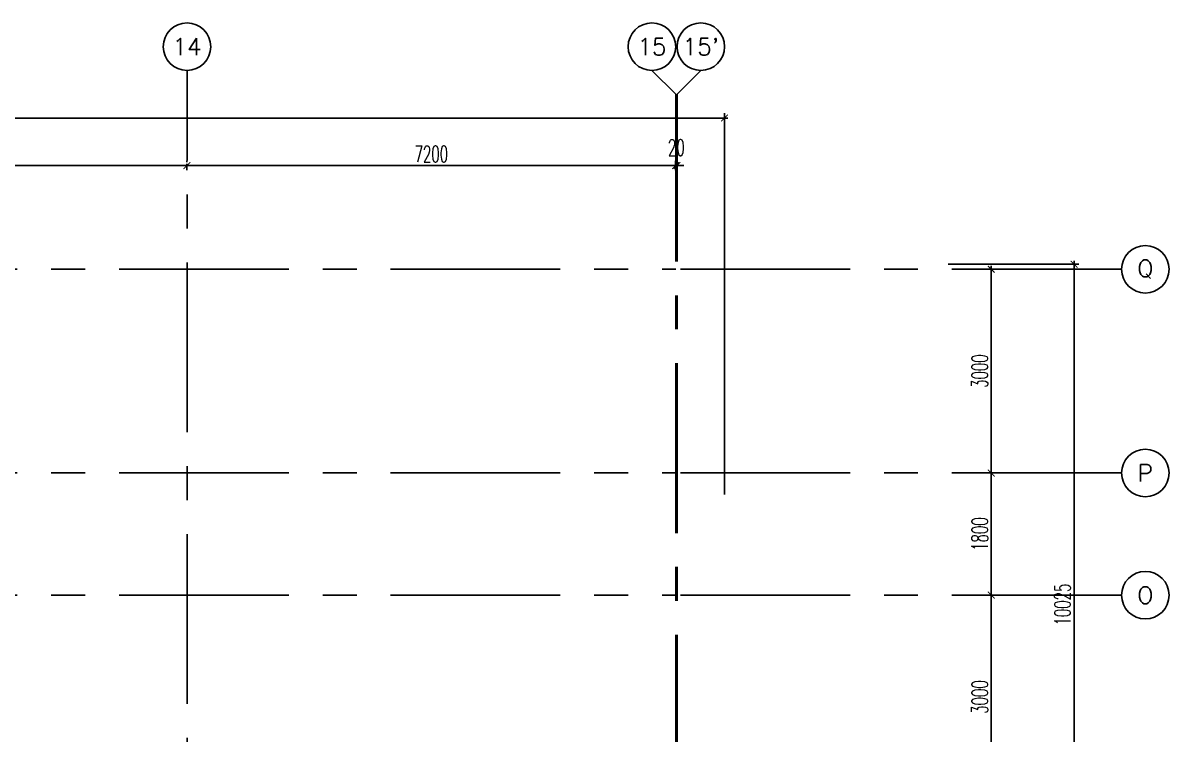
# Model space of a CAD drawing. Extents: x 275967.8 to 276060, y 57291.9 to 57371.4.
# Drawn here: x 276043.16 to 276060.05, y 57360.94 to 57371.41 of the extents above; entities that cross this region are included whole.
import ezdxf
from ezdxf.enums import TextEntityAlignment as Align

# ---------------------------------------------------------------- set-up
doc = ezdxf.new("R2010")
doc.units = 0
doc.header["$MEASUREMENT"] = 0
doc.header["$PDMODE"] = 34
doc.linetypes.add('CENTERX2', pattern=[4, 2.5, -0.5, 0.5, -0.5])
doc.layers.get('0').update_dxf_attribs({"linetype": 'CONTINUOUS'})
doc.layers.get('DEFPOINTS').update_dxf_attribs({"linetype": 'CONTINUOUS'})
for name, color, linetype in [('AX-CR', 2, 'CONTINUOUS'), ('AX-DIM', 4, 'CONTINUOUS'), ('AX-TXT', 2, 'CONTINUOUS'), ('AXES', 11, 'CENTERX2')]:
    doc.layers.add(name, color=color, linetype=linetype)
doc.styles.add('ROMANS', font='ROMANS.shx', dxfattribs={"width": 0.6})
doc.dimstyles.new('STANDARD in', dxfattribs={"dimtxt": 0.24, "dimasz": 0.1, "dimexe": 0.07, "dimexo": 0.05, "dimgap": 0.05, "dimtad": 1, "dimdec": 0, "dimlfac": 1000, "dimzin": 0, "dimdsep": 46, "dimtxsty": 'ROMANS', "dimblk": 'ARCHTICK', "dimcen": 0.05, "dimdle": 0.05, "dimclrd": 4, "dimclre": 4, "dimclrt": 2, "dimadec": 0, "dimazin": 0, "dimtfac": 1, "dimtdec": 0, "dimtmove": 2, "dimatfit": 3, "dimfxl": 0, "dimtolj": 1, "dimtzin": 0, "dimarcsym": 0})

# ---------------------------------------------------------------- blocks, each defined once
blk = doc.blocks.new('AXU')
at = {"layer": 'AX-CR'}
blk.add_circle((0, 350), 350, dxfattribs=at)
at = {"layer": 'AX-TXT', "style": 'ROMANS'}
blk.add_attdef('AX', text='', height=250, dxfattribs=at).set_placement((0, 350), align=Align.MIDDLE)
blk = doc.blocks.new('_ARCHTICK')
at = {"color": 0, "linetype": 'ByBlock', "const_width": 0.15}
blk.add_lwpolyline([(-0.5, -0.5), (0.5, 0.5)], dxfattribs=at)
blk = doc.blocks.new('*D649')
at = {"layer": 'AX-DIM', "color": 4, "lineweight": -2, "ltscale": 0.3}
for p, q in [((276038.375, 57369.361), (276038.375, 57369.381)), ((276045.575, 57369.361), (276045.575, 57369.381)), ((276038.325, 57369.311), (276045.625, 57369.311))]:
    blk.add_line(p, q, dxfattribs=at)
at = {"layer": 'DEFPOINTS', "color": 0, "ltscale": 0.3}
for p in [(276038.375, 57369.311), (276045.575, 57369.311), (276045.575, 57369.311)]:
    blk.add_point(p, dxfattribs=at)
at = {"layer": 'AX-DIM', "color": 4, "lineweight": -2, "ltscale": 0.3, "xscale": 0.1, "yscale": 0.1, "zscale": 0.1, "rotation": 180}
blk.add_blockref('_ARCHTICK', (276038.375, 57369.311), dxfattribs=at)
at = {"layer": 'AX-DIM', "color": 4, "lineweight": -2, "ltscale": 0.3, "xscale": 0.1, "yscale": 0.1, "zscale": 0.1}
blk.add_blockref('_ARCHTICK', (276045.575, 57369.311), dxfattribs=at)
at = {"layer": 'AX-DIM', "color": 2, "ltscale": 0.3, "insert": (276041.975, 57369.481), "char_height": 0.24, "attachment_point": 5, "style": 'ROMANS'}
blk.add_mtext('\\A1;7200', dxfattribs=at)
blk = doc.blocks.new('*D648')
at = {"layer": 'AX-DIM', "color": 4, "lineweight": -2, "ltscale": 0.3}
for p, q in [((276045.525, 57369.311), (276052.825, 57369.311)), ((276045.575, 57369.337), (276045.575, 57369.241)), ((276052.775, 57369.337), (276052.775, 57369.241))]:
    blk.add_line(p, q, dxfattribs=at)
at = {"layer": 'DEFPOINTS', "color": 0, "ltscale": 0.3}
for p in [(276045.575, 57369.387), (276052.775, 57369.387), (276052.775, 57369.311)]:
    blk.add_point(p, dxfattribs=at)
at = {"layer": 'AX-DIM', "color": 4, "lineweight": -2, "ltscale": 0.3, "xscale": 0.1, "yscale": 0.1, "zscale": 0.1, "rotation": 180}
blk.add_blockref('_ARCHTICK', (276045.575, 57369.311), dxfattribs=at)
at = {"layer": 'AX-DIM', "color": 4, "lineweight": -2, "ltscale": 0.3, "xscale": 0.1, "yscale": 0.1, "zscale": 0.1}
blk.add_blockref('_ARCHTICK', (276052.775, 57369.311), dxfattribs=at)
at = {"layer": 'AX-DIM', "color": 2, "ltscale": 0.3, "insert": (276049.175, 57369.481), "char_height": 0.24, "attachment_point": 5, "style": 'ROMANS'}
blk.add_mtext('\\A1;7200', dxfattribs=at)
blk = doc.blocks.new('AXR')
at = {"layer": 'AX-CR'}
blk.add_circle((350, 0), 350, dxfattribs=at)
at = {"layer": 'AX-TXT', "style": 'ROMANS'}
blk.add_attdef('AX', text='', height=250, dxfattribs=at).set_placement((350, 0), align=Align.MIDDLE)
blk = doc.blocks.new('*D132')
at = {"layer": 'AX-DIM', "color": 4, "lineweight": -2, "ltscale": 0.3}
for p, q in [((275978.085, 57369.661), (275978.085, 57370.081)), ((276053.495, 57364.468), (276053.495, 57370.081)), ((275978.035, 57370.011), (276053.545, 57370.011))]:
    blk.add_line(p, q, dxfattribs=at)
at = {"layer": 'DEFPOINTS', "color": 0, "ltscale": 0.3}
for p in [(276053.495, 57370.011), (275978.085, 57369.611), (276053.495, 57364.418)]:
    blk.add_point(p, dxfattribs=at)
at = {"layer": 'AX-DIM', "color": 4, "lineweight": -2, "ltscale": 0.3, "xscale": 0.1, "yscale": 0.1, "zscale": 0.1, "rotation": 180}
blk.add_blockref('_ARCHTICK', (275978.085, 57370.011), dxfattribs=at)
at = {"layer": 'AX-DIM', "color": 4, "lineweight": -2, "ltscale": 0.3, "xscale": 0.1, "yscale": 0.1, "zscale": 0.1}
blk.add_blockref('_ARCHTICK', (276053.495, 57370.011), dxfattribs=at)
at = {"layer": 'AX-DIM', "color": 2, "ltscale": 0.3, "insert": (276016.705, 57370.28), "char_height": 0.24, "attachment_point": 5, "style": 'ROMANS'}
blk.add_mtext('\\A1;75409', dxfattribs=at)
blk = doc.blocks.new('*D154')
at = {"layer": 'AX-DIM', "color": 4, "lineweight": -2, "ltscale": 0.3}
for p, q in [((276057.075, 57362.983), (276057.495, 57362.983)), ((276057.425, 57363.033), (276057.425, 57359.933)), ((276057.075, 57359.983), (276057.495, 57359.983))]:
    blk.add_line(p, q, dxfattribs=at)
at = {"layer": 'DEFPOINTS', "color": 0, "ltscale": 0.3}
for p in [(276057.025, 57362.983), (276057.025, 57359.983), (276057.425, 57359.983)]:
    blk.add_point(p, dxfattribs=at)
at = {"layer": 'AX-DIM', "color": 4, "lineweight": -2, "ltscale": 0.3, "xscale": 0.1, "yscale": 0.1, "zscale": 0.1}
for p, rotation in [((276057.425, 57362.983), 90), ((276057.425, 57359.983), 270)]:
    blk.add_blockref('_ARCHTICK', p, dxfattribs=dict(at, rotation=rotation))
at = {"layer": 'AX-DIM', "color": 2, "ltscale": 0.3, "insert": (276057.255, 57361.483), "char_height": 0.24, "attachment_point": 5, "rotation": 90, "style": 'ROMANS'}
blk.add_mtext('\\A1;3000', dxfattribs=at)
blk = doc.blocks.new('*D153')
at = {"layer": 'AX-DIM', "color": 4, "lineweight": -2, "ltscale": 0.3}
for p, q in [((276056.791, 57367.858), (276058.715, 57367.858)), ((276058.645, 57367.908), (276058.645, 57357.783)), ((276057.995, 57357.833), (276058.715, 57357.833))]:
    blk.add_line(p, q, dxfattribs=at)
at = {"layer": 'DEFPOINTS', "color": 0, "ltscale": 0.3}
for p in [(276056.741, 57367.858), (276057.945, 57357.833), (276058.645, 57357.833)]:
    blk.add_point(p, dxfattribs=at)
at = {"layer": 'AX-DIM', "color": 4, "lineweight": -2, "ltscale": 0.3, "xscale": 0.1, "yscale": 0.1, "zscale": 0.1}
for p, rotation in [((276058.645, 57367.858), 90), ((276058.645, 57357.833), 270)]:
    blk.add_blockref('_ARCHTICK', p, dxfattribs=dict(at, rotation=rotation))
at = {"layer": 'AX-DIM', "color": 2, "ltscale": 0.3, "insert": (276058.475, 57362.845), "char_height": 0.24, "attachment_point": 5, "rotation": 90, "style": 'ROMANS'}
blk.add_mtext('\\A1;10025', dxfattribs=at)
blk = doc.blocks.new('*D136')
at = {"layer": 'AX-DIM', "color": 4, "lineweight": -2, "ltscale": 0.3}
for p, q in [((276057.425, 57367.833), (276057.425, 57364.733)), ((276057.075, 57367.783), (276057.495, 57367.783)), ((276057.075, 57364.783), (276057.495, 57364.783))]:
    blk.add_line(p, q, dxfattribs=at)
at = {"layer": 'DEFPOINTS', "color": 0, "ltscale": 0.3}
for p in [(276057.025, 57367.783), (276057.025, 57364.783), (276057.425, 57364.783)]:
    blk.add_point(p, dxfattribs=at)
at = {"layer": 'AX-DIM', "color": 4, "lineweight": -2, "ltscale": 0.3, "xscale": 0.1, "yscale": 0.1, "zscale": 0.1}
for p, rotation in [((276057.425, 57367.783), 90), ((276057.425, 57364.783), 270)]:
    blk.add_blockref('_ARCHTICK', p, dxfattribs=dict(at, rotation=rotation))
at = {"layer": 'AX-DIM', "color": 2, "ltscale": 0.3, "insert": (276057.255, 57366.283), "char_height": 0.24, "attachment_point": 5, "rotation": 90, "style": 'ROMANS'}
blk.add_mtext('\\A1;3000', dxfattribs=at)
blk = doc.blocks.new('*D135')
at = {"layer": 'AX-DIM', "color": 4, "lineweight": -2, "ltscale": 0.3}
for p, q in [((276057.425, 57364.833), (276057.425, 57362.933)), ((276057.075, 57364.783), (276057.495, 57364.783)), ((276057.075, 57362.983), (276057.495, 57362.983))]:
    blk.add_line(p, q, dxfattribs=at)
at = {"layer": 'DEFPOINTS', "color": 0, "ltscale": 0.3}
for p in [(276057.025, 57364.783), (276057.025, 57362.983), (276057.425, 57362.983)]:
    blk.add_point(p, dxfattribs=at)
at = {"layer": 'AX-DIM', "color": 4, "lineweight": -2, "ltscale": 0.3, "xscale": 0.1, "yscale": 0.1, "zscale": 0.1}
for p, rotation in [((276057.425, 57364.783), 90), ((276057.425, 57362.983), 270)]:
    blk.add_blockref('_ARCHTICK', p, dxfattribs=dict(at, rotation=rotation))
at = {"layer": 'AX-DIM', "color": 2, "ltscale": 0.3, "insert": (276057.255, 57363.883), "char_height": 0.24, "attachment_point": 5, "rotation": 90, "style": 'ROMANS'}
blk.add_mtext('\\A1;1800', dxfattribs=at)
blk = doc.blocks.new('*D613')
at = {"layer": 'AX-DIM', "color": 4, "lineweight": -2, "ltscale": 0.3}
for p, q in [((276052.775, 57369.283), (276052.775, 57369.381)), ((276052.795, 57369.283), (276052.795, 57369.381)), ((276052.775, 57369.311), (276052.675, 57369.311)), ((276052.775, 57369.311), (276052.795, 57369.311)), ((276052.795, 57369.311), (276052.895, 57369.311))]:
    blk.add_line(p, q, dxfattribs=at)
at = {"layer": 'DEFPOINTS', "color": 0, "ltscale": 0.3}
for p in [(276052.775, 57369.233), (276052.795, 57369.311), (276052.795, 57369.233)]:
    blk.add_point(p, dxfattribs=at)
at = {"layer": 'AX-DIM', "color": 4, "lineweight": -2, "ltscale": 0.3, "xscale": 0.1, "yscale": 0.1, "zscale": 0.1}
blk.add_blockref('_ARCHTICK', (276052.775, 57369.311), dxfattribs=at)
at = {"layer": 'AX-DIM', "color": 4, "lineweight": -2, "ltscale": 0.3, "xscale": 0.1, "yscale": 0.1, "zscale": 0.1, "rotation": 180}
blk.add_blockref('_ARCHTICK', (276052.795, 57369.311), dxfattribs=at)
at = {"layer": 'AX-DIM', "color": 2, "ltscale": 0.3, "insert": (276052.785, 57369.576), "char_height": 0.24, "attachment_point": 5, "style": 'ROMANS'}
blk.add_mtext('\\A1;20', dxfattribs=at)

msp = doc.modelspace()

# ---------------------------------------------------------------- linework, layer by layer
at = {"layer": 'AXES'}
for p, q in [((276045.5755, 57353.3829), (276045.5755, 57370.7113)), ((276052.7755, 57370.3613), (276052.4255, 57370.7113)), ((276052.7955, 57370.3613), (276053.1455, 57370.7113)), ((276052.7755, 57291.8986), (276052.7755, 57370.3613)), ((276052.7955, 57291.8986), (276052.7955, 57370.3613)), ((276036.5755, 57367.7829), (276052.7755, 57367.7829)), ((276059.3451, 57367.7829), (276052.5255, 57367.7829)), ((276036.5755, 57364.7829), (276052.7755, 57364.7829)), ((276059.3451, 57364.7829), (276052.5255, 57364.7829)), ((276036.5755, 57362.9829), (276052.7755, 57362.9829)), ((276059.3451, 57362.9829), (276052.5255, 57362.9829))]:
    msp.add_line(p, q, dxfattribs=at)

# ---------------------------------------------------------------- block references
at = {"layer": 'AXES', "xscale": 0.001, "yscale": 0.001, "zscale": 0.001}
for name, p, values in [('AXU', (276045.5755, 57370.7113), {'AX': '14'}), ('AXU', (276052.4255, 57370.7113), {'AX': '15'}), ('AXU', (276053.1455, 57370.7113), {'AX': "15'"}), ('AXR', (276059.3451, 57367.7829), {'AX': 'Q'}), ('AXR', (276059.3451, 57364.7829), {'AX': 'P'}), ('AXR', (276059.3451, 57362.9829), {'AX': 'O'})]:
    msp.add_blockref(name, p, dxfattribs=at).add_auto_attribs(values)

# ---------------------------------------------------------------- dimensions: what is measured, and where the dimension line sits
at = {"layer": 'AX-DIM'}
dim = msp.add_linear_dim(base=(276053.4947, 57370.0113), p1=(275978.0855, 57369.6113), p2=(276053.4947, 57364.4182), dimstyle='STANDARD in', dxfattribs=at)
dim.commit()
dim.dimension.update_dxf_attribs({"geometry": '*D132', "text_midpoint": (276016.7055, 57370.2801), "dimtype": 160})
for base, p1, p2, picture, middle in [((276052.7955, 57369.3113), (276052.7755, 57369.2333), (276052.7955, 57369.2333), '*D613', (276052.7855, 57369.5763)), ((276045.5755, 57369.3113), (276038.3755, 57369.3113), (276045.5755, 57369.3113), '*D649', (276041.9755, 57369.4813)), ((276052.7755, 57369.3113), (276045.5755, 57369.3873), (276052.7755, 57369.3873), '*D648', (276049.1755, 57369.4813))]:
    dim = msp.add_linear_dim(base=base, p1=p1, p2=p2, dimstyle='STANDARD in', dxfattribs=at)
    dim.commit()
    dim.dimension.update_dxf_attribs({"geometry": picture, "text_midpoint": middle})
for base, p1, p2, picture, middle in [((276058.6451, 57357.8329), (276056.7407, 57367.8579), (276057.9451, 57357.8329), '*D153', (276058.4751, 57362.8454)), ((276057.4253, 57364.7829), (276057.0253, 57367.7829), (276057.0253, 57364.7829), '*D136', (276057.2553, 57366.2829)), ((276057.4253, 57362.9829), (276057.0253, 57364.7829), (276057.0253, 57362.9829), '*D135', (276057.2553, 57363.8829)), ((276057.4253, 57359.9829), (276057.0253, 57362.9829), (276057.0253, 57359.9829), '*D154', (276057.2553, 57361.4829))]:
    dim = msp.add_linear_dim(base=base, p1=p1, p2=p2, angle=270, dimstyle='STANDARD in', dxfattribs=at)
    dim.commit()
    dim.dimension.update_dxf_attribs({"geometry": picture, "text_midpoint": middle})

doc.saveas('drawing.dxf')
